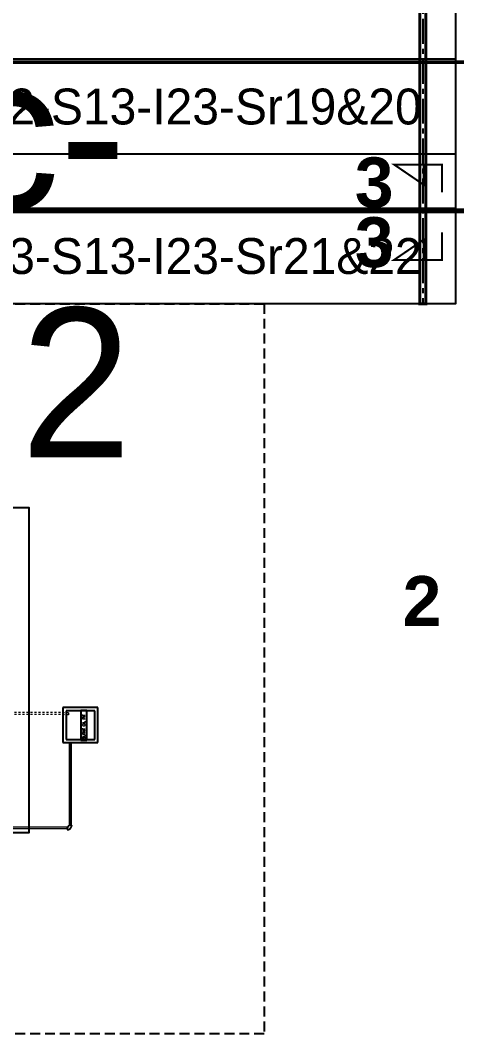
# Model space of a CAD drawing. Header units: metres. Extents: x 530339 to 530954, y 2674257 to 2674599.
# Drawn here: x 530737.9 to 530759.8, y 2674467.7 to 2674518.5 of the extents above; entities that cross this region are included whole.
import ezdxf
from ezdxf.enums import TextEntityAlignment as Align

# ---------------------------------------------------------------- set-up
doc = ezdxf.new("R2010")
doc.units = ezdxf.units.M
for name, pattern in [('( Dashed )', [0.75, 0.5, -0.25]), ('CENTER', [2, 1.25, -0.25, 0.25, -0.25]), ('CENTER2', [1.125, 0.75, -0.125, 0.125, -0.125]), ('DASHED', [0.75, 0.5, -0.25]), ('HIDDEN', [0.375, 0.25, -0.125])]:
    doc.linetypes.add(name, pattern=pattern)
for name, color, linetype in [('DC Trench BL-12', 40, 'Continuous'), ('E-Inverter Grouping', 2, 'Continuous'), ('IDT', 7, 'Continuous'), ('LT Cable(AG) INV to LT Panel BL-12', 2, 'Continuous'), ('Messenger Wire Block-12 (Master Path)', 30, 'Continuous'), ('Messenger Wire Block-12 (MW Path)', 191, 'Continuous'), ('MMS Block Numbering', 7, 'Continuous'), ('MMS Table Block-12', 8, 'Continuous'), ('Plan Line - DC BL-12', 40, 'Continuous'), ('Section Marking BL-12', 2, 'Continuous')]:
    doc.layers.add(name, color=color, linetype=linetype)
doc.styles.add('Adani Regular', font='Adani Regular.ttf')
doc.styles.add('BoldTextStyle', font='arialbd.ttf')
doc.styles.add('RomanS', font='romans.shx')
doc.styles.get("Standard").update_dxf_attribs({"font": 'Adani Regular.ttf'})
doc.linetypes.add('FOUNDATION LAYOUT$0$FENCELINE1', pattern='A,6.35,-2.54,[133,ltypeshp.shx,S=2.54,R=0,X=-2.54,Y=0],-2.54,25.4', length=36.83)

# ---------------------------------------------------------------- blocks, each defined once
blk = doc.blocks.new('MMS Table (32.292 x 4.788)')
at = {"color": 0}
blk.add_lwpolyline([(0, -0.002), (0, 4.786), (32.292, 4.786), (32.292, -0.002)], close=True, dxfattribs=at)
at = {"color": 7}
blk.add_attdef('ID1', text='', height=1.8, dxfattribs=at).set_placement((16.146, 2.392), align=Align.MIDDLE_CENTER)
blk = doc.blocks.new('IDT')
at = {"layer": 'IDT', "color": 8, "linetype": '( Dashed )', "ltscale": 100}
for p, q in [((9.663, 22.119), (9.791, 22.119)), ((9.663, 22.119), (9.791, 22.119)), ((9.893, 22.22), (9.893, 22.349)), ((9.893, 22.22), (9.893, 22.349))]:
    blk.add_line(p, q, dxfattribs=at)
at = {"layer": 'IDT', "color": 8, "linetype": 'DASHED', "lineweight": 0, "ltscale": 20}
for p, q in [((9.667, 22.129), (9.667, 17.986)), ((9.667, 22.129), (9.667, 17.986)), ((9.787, 17.986), (9.787, 22.129)), ((9.787, 17.986), (9.787, 22.129)), ((24.537, 22.345), (9.893, 22.345)), ((24.537, 22.345), (9.893, 22.345)), ((9.893, 22.225), (24.537, 22.225)), ((9.893, 22.225), (24.537, 22.225))]:
    blk.add_line(p, q, dxfattribs=at)
at = {"layer": 'IDT', "color": 8, "linetype": 'CENTER2', "lineweight": 0, "ltscale": 500}
for p, q in [((9.727, 22.119), (9.727, 17.986)), ((9.727, 22.119), (9.727, 17.986)), ((24.527, 22.285), (9.893, 22.285)), ((24.527, 22.285), (9.893, 22.285))]:
    blk.add_line(p, q, dxfattribs=at)
at = {"layer": 'IDT', "color": 253}
for p, q in [((10.103, 17.985), (8.343, 17.985)), ((8.343, 17.985), (8.343, 16.225)), ((9.943, 17.825), (8.503, 17.825)), ((8.503, 17.825), (8.503, 16.385)), ((9.198, 17.863), (8.91, 17.863)), ((8.91, 17.863), (8.91, 16.372)), ((9.198, 16.372), (9.198, 17.863)), ((9.943, 16.385), (9.943, 17.825)), ((10.103, 16.225), (10.103, 17.985)), ((8.503, 16.385), (9.943, 16.385)), ((8.91, 16.372), (9.198, 16.372)), ((8.343, 16.225), (10.103, 16.225))]:
    blk.add_line(p, q, dxfattribs=at)
at = {"layer": 'IDT', "color": 253, "linetype": 'HIDDEN', "lineweight": 0, "ltscale": 0.3}
for p, q in [((9.828, 16.582), (12.728, 16.574)), ((9.828, 16.482), (12.728, 16.474)), ((9.829, 16.482), (9.829, 16.582))]:
    blk.add_line(p, q, dxfattribs=at)
at = {"layer": 'IDT', "color": 243, "linetype": 'DASHED'}
blk.add_lwpolyline([(45.5, 32.586), (45.5, -4.032), (0, -4.032), (0, 32.586)], close=True, dxfattribs=at)
at = {"layer": 'IDT', "color": 7, "linetype": 'FOUNDATION LAYOUT$0$FENCELINE1', "ltscale": 0.01}
blk.add_lwpolyline([(19.911, 22.485), (11.801, 22.485), (11.801, 6.21), (19.731, 6.21), (25.552, 6.21), (25.552, 9.06)], dxfattribs=at)
at = {"layer": 'IDT', "color": 8, "linetype": '( Dashed )', "ltscale": 100}
for centre, radius, start, end in [((9.881, 22.13), 0.219, 87.045, 182.955), ((9.881, 22.13), 0.219, 87.045, 182.955), ((9.909, 22.103), 0.119, 97.7996, 172.2004), ((9.909, 22.103), 0.119, 97.7996, 172.2004)]:
    blk.add_arc(centre, radius, start, end, dxfattribs=at)
at = {"layer": 'IDT', "color": 7, "style": 'RomanS', "width": 0.85}
blk.add_text('BURNT OIL PIT', height=0.144, rotation=270, dxfattribs=at).set_placement((8.982, 17.814))

msp = doc.modelspace()

# ---------------------------------------------------------------- linework, layer by layer
at = {"layer": 'DC Trench BL-12', "color": 40, "const_width": 0.15}
msp.add_lwpolyline([(530758.254, 2674546.575), (530757.954, 2674546.575), (530757.954, 2674504.289), (530758.254, 2674504.289)], close=True, dxfattribs=at)
at = {"layer": 'E-Inverter Grouping'}
msp.add_lwpolyline([(530759.743, 2674539.075), (530792.135, 2674539.075), (530792.135, 2674526.791), (530759.743, 2674526.791), (530759.743, 2674504.291), (530727.451, 2674504.291), (530727.451, 2674526.791), (530695.059, 2674526.791), (530695.059, 2674546.575), (530759.743, 2674546.575)], close=True, dxfattribs=at)
at = {"layer": 'LT Cable(AG) INV to LT Panel BL-12', "color": 5}
for points in [[(530719.13, 2674489.749, -0.309777), (530718.555, 2674490.589), (530718.555, 2674493.801, 0.214019), (530718.253, 2674494.473), (530711.539, 2674500.451, -0.214019), (530711.238, 2674501.123), (530711.238, 2674502.868, -0.0289), (530711.244, 2674502.972), (530711.299, 2674503.452, 0.0289), (530711.305, 2674503.556), (530711.305, 2674515.555, -0.414214), (530712.205, 2674516.455), (530789.597, 2674516.455, 0.414214), (530790.497, 2674517.355), (530790.497, 2674517.73)], [(530719.13, 2674489.715, -0.317911), (530718.53, 2674490.564), (530718.53, 2674493.79, 0.214019), (530718.228, 2674494.462), (530711.514, 2674500.44, -0.214019), (530711.213, 2674501.112), (530711.213, 2674502.87, -0.0289), (530711.219, 2674502.974), (530711.274, 2674503.453, 0.0289), (530711.28, 2674503.557), (530711.28, 2674508.08, -0.414214), (530712.18, 2674508.98), (530760.764, 2674508.98, -0.414214), (530761.664, 2674508.08), (530761.664, 2674487.38, 0.414214), (530762.564, 2674486.48), (530886.773, 2674486.48, 0.414214), (530887.673, 2674487.38), (530887.673, 2674487.73)]]:
    msp.add_lwpolyline(points, format="xyb", dxfattribs=at)
at = {"layer": 'LT Cable(AG) INV to LT Panel BL-12'}
for points in [[(530717.896, 2674489.36), (530718.268, 2674489.801, 0.176949), (530718.48, 2674490.381), (530718.48, 2674493.767, 0.214019), (530718.178, 2674494.44), (530711.464, 2674500.417, -0.214019), (530711.163, 2674501.09), (530711.163, 2674502.873, -0.0289), (530711.169, 2674502.977), (530711.224, 2674503.456, 0.0289), (530711.23, 2674503.56), (530711.23, 2674508.13, -0.414214), (530712.13, 2674509.03), (530886.773, 2674509.03, 0.414214), (530887.673, 2674509.93), (530887.673, 2674510.23)], [(530717.915, 2674489.344), (530718.293, 2674489.792, 0.176949), (530718.505, 2674490.372), (530718.505, 2674493.779, 0.214019), (530718.203, 2674494.451), (530711.489, 2674500.429, -0.214019), (530711.188, 2674501.101), (530711.188, 2674502.871, -0.0289), (530711.194, 2674502.975), (530711.249, 2674503.455, 0.0289), (530711.255, 2674503.558), (530711.255, 2674508.105, -0.414214), (530712.155, 2674509.005), (530760.789, 2674509.005, -0.414214), (530761.689, 2674508.105), (530761.689, 2674487.405, 0.414214), (530762.589, 2674486.505), (530789.597, 2674486.505, 0.414214), (530790.497, 2674487.405), (530790.497, 2674487.73)]]:
    msp.add_lwpolyline(points, format="xyb", dxfattribs=at)
at = {"layer": 'Messenger Wire Block-12 (Master Path)'}
for points in [[(530711.38, 2674516.38), (530792.135, 2674516.38)], [(530711.38, 2674508.88), (530889.311, 2674508.88)]]:
    msp.add_lwpolyline(points, dxfattribs=at)
at = {"layer": 'Messenger Wire Block-12 (MW Path)', "const_width": 0.1}
for points in [[(530711.38, 2674516.38), (530792.135, 2674516.38)], [(530711.38, 2674508.88), (530889.311, 2674508.88)]]:
    msp.add_lwpolyline(points, dxfattribs=at)
at = {"layer": 'Plan Line - DC BL-12', "color": 6, "linetype": 'CENTER'}
msp.add_lwpolyline([(530758.105, 2674546.575), (530758.105, 2674504.289)], dxfattribs=at)
at = {"layer": 'Section Marking BL-12', "color": 94, "lineweight": 35, "true_color": 0x00a500, "const_width": 0.1}
for points in [[(530759.064, 2674509.88), (530759.064, 2674511.27), (530756.664, 2674511.27), (530758.144, 2674510.26), (530758.144, 2674511.27)], [(530759.064, 2674507.88), (530759.064, 2674506.49), (530756.664, 2674506.49), (530758.144, 2674507.5), (530758.144, 2674506.49)]]:
    msp.add_lwpolyline(points, dxfattribs=at)

# ---------------------------------------------------------------- block references
at = {"layer": 'IDT', "color": 8, "rotation": 180}
msp.add_blockref('IDT', (530750.151, 2674500.259), dxfattribs=at)
at = {"layer": 'MMS Table Block-12'}
for p, values in [((530727.451, 2674511.791), {'ID1': 'B12-R12-S13-I23-Sr19&20'}), ((530727.451, 2674504.291), {'ID1': 'B12-R13-S13-I23-Sr21&22'})]:
    msp.add_blockref('MMS Table (32.292 x 4.788)', p, dxfattribs=at).add_auto_attribs(values)

# ---------------------------------------------------------------- texts
at = {"layer": 'MMS Block Numbering', "insert": (530730.119, 2674506.58), "char_height": 7.5, "attachment_point": 5, "style": 'Adani Regular'}
msp.add_mtext_dynamic_manual_height_columns('A16c-\\PBL-12', width=41.53538, gutter_width=1, heights=[0], dxfattribs=at)
at = {"layer": 'Section Marking BL-12', "color": 94, "true_color": 0x00a500, "style": 'BoldTextStyle'}
for s, p in [('3', (530755.664, 2674510.38)), ('3', (530755.664, 2674507.38)), ('2', (530758.064, 2674489.38))]:
    msp.add_text(s, height=2.5, dxfattribs=at).set_placement(p, align=Align.MIDDLE_CENTER)

doc.saveas('drawing.dxf')
